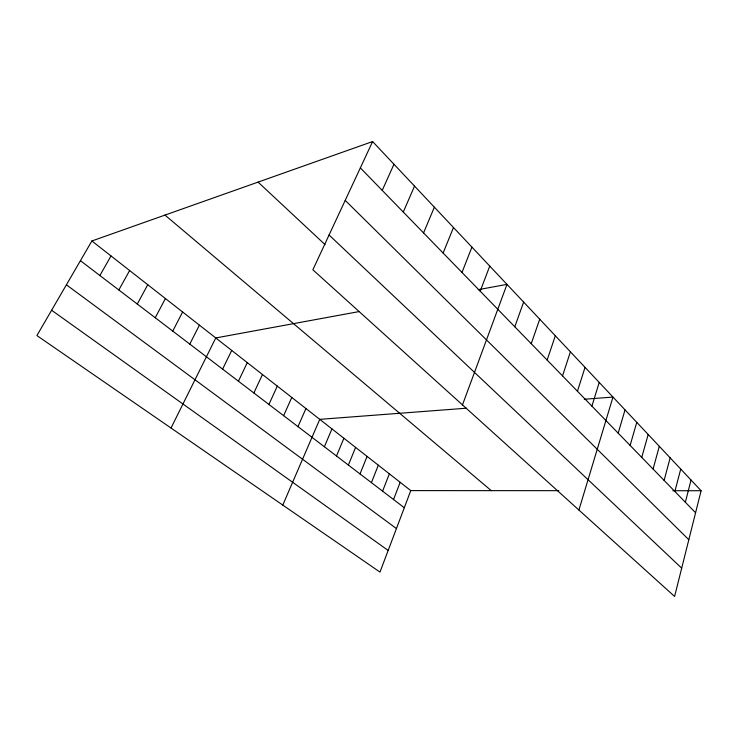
<?xml version="1.0" encoding="UTF-8"?>
<svg xmlns="http://www.w3.org/2000/svg" width="738" height="738" viewBox="0 0 738 738"><rect width="100%" height="100%" fill="white"/><g stroke="black" fill="none" stroke-linecap="round" stroke-linejoin="round"><path stroke-width="1.11" d="M701.1 490.733L674.597 596.452L312.866 269.785L372.616 141.548L701.1 490.733L672.853 490.724M685.353 502.246L691.045 480.041M674.864 491.462L680.731 469.082M664.117 480.401L670.159 457.846M653.075 469.045L659.311 446.315M641.756 457.394L648.185 434.488M630.123 445.429L636.765 422.348M618.186 433.141L625.031 409.876M578.906 510.032L612.983 397.072L584.312 399.249M591.894 406.103L599.228 382.45M577.448 391.232L585.05 367.376M562.531 375.891L570.419 351.823M547.135 360.052L555.327 335.772M531.231 343.687L539.736 319.203M514.792 326.768L523.629 302.082M462.486 404.904L506.978 284.379L478.206 289.674M558.832 490.669L410.78 490.604L379.978 572.098L36.9 335.559L91.881 240.975L372.616 141.548M480.198 291.187L489.755 266.077M393.557 499.525L400.171 482.292M382.588 491.157L389.36 473.833M461.988 272.451L471.933 247.129M371.408 482.634L378.326 465.198M360.006 473.934L367.081 456.388M443.123 253.033L453.483 227.516M348.373 465.06L355.605 447.412M336.5 456.001L343.899 438.243M423.566 232.913L434.359 207.184M324.379 446.758L331.952 428.898M282.783 505.087L319.757 419.35L466.416 408.206M403.28 212.046L414.535 186.114M297.986 426.629L305.938 408.529M382.219 190.386L393.972 164.251M283.623 415.669L291.787 397.459M268.918 404.461L277.304 386.122M253.863 392.967L262.479 374.507M238.429 381.205L247.285 362.616M222.618 369.138L231.714 350.43M171.022 428.031L215.764 337.949L359.388 311.528M189.786 344.102L199.408 325.144M172.738 331.094L182.627 312.008M155.238 317.746L165.423 298.539M137.277 304.047L147.757 284.711M118.836 289.979L129.63 270.523M99.888 275.532L111.014 255.948M51.614 310.255L388.16 550.456M66.402 284.803L396.426 528.574M80.424 260.68L404.313 507.726M91.881 240.975L410.78 490.604M164.98 215.09L491.277 490.641M258.088 182.111L325.08 244.647M329.074 234.998L681.691 568.168M345.209 200.376L688.822 539.727M360.347 167.877L695.574 512.772"/></g></svg>
